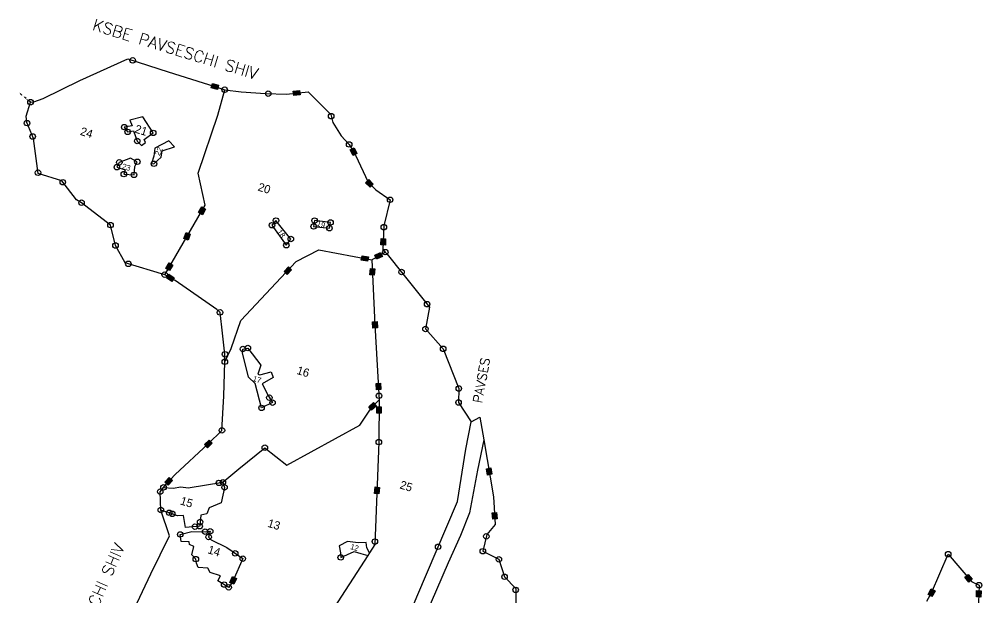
# Model space of a CAD drawing. Header units: metres. Extents: x 317586 to 322617, y 1862238 to 1866178.
# Drawn here: x 320171 to 322368, y 1864857 to 1866178 of the extents above; entities that cross this region are included whole.
import ezdxf

# ---------------------------------------------------------------- set-up
doc = ezdxf.new("R2010")
doc.units = ezdxf.units.M
doc.linetypes.add('DIVIDE', pattern=[1.25, 0.5, -0.25, 0, -0.25, 0, -0.25])
for name, color, linetype in [('OFF', 1, 'Continuous'), ('POLY_PARCEL', 6, 'Continuous'), ('POLY_WATER', 4, 'Continuous'), ('TEXT_MAPOUT', 7, 'Continuous'), ('TEXT_PARCEL', 7, 'Continuous'), ('V_BOUND_LINE', 7, 'Continuous'), ('V_DIVIDE_LINE', 7, 'DIVIDE')]:
    doc.layers.add(name, color=color, linetype=linetype)
doc.styles.get("Standard").update_dxf_attribs({"font": 'simplex.shx'})
doc.styles.add('TEXT_MAP', font='')
doc.styles.get('TEXT_MAP').set_extended_font_data('Kruti Dev 050')

msp = doc.modelspace()

# ---------------------------------------------------------------- hatches: boundary and pattern name
for points in [[(320623.3, 1866018.3), (320626, 1866028), (320611.9, 1866031.9), (320609.2, 1866022.1)], [(320812, 1866005.6), (320811, 1866015.7), (320796.4, 1866014.2), (320797.4, 1866004.2)], [(320932.8, 1865866.9), (320941.8, 1865871.5), (320935.1, 1865884.5), (320926.1, 1865879.9)], [(320971.9, 1865794.6), (320979.1, 1865801.7), (320968.8, 1865812.1), (320961.6, 1865804.9)], [(320580.2, 1865737.1), (320588.9, 1865732), (320596.3, 1865744.7), (320587.6, 1865749.8)], [(320546.8, 1865677.5), (320556.3, 1865673.9), (320561.4, 1865687.6), (320552, 1865691.1)], [(320996.5, 1865663.1), (321006.6, 1865662.7), (321007.2, 1865677.3), (320997.1, 1865677.7)], [(320966.1, 1865625.8), (320967.9, 1865635.7), (320953.6, 1865638.4), (320951.7, 1865628.5)], [(320982.4, 1865639.7), (320986.5, 1865630.4), (320999.9, 1865636.3), (320995.8, 1865645.6)], [(320521.7, 1865617.1), (320513, 1865622.2), (320505.6, 1865609.6), (320514.3, 1865604.5)], [(320792.7, 1865606.2), (320785.3, 1865613.1), (320775.3, 1865602.5), (320782.7, 1865595.5)], [(320519.2, 1865579.5), (320524.8, 1865587.9), (320512.6, 1865596.1), (320507, 1865587.6)], [(320971.3, 1865594.8), (320981.4, 1865593.9), (320982.7, 1865608.5), (320972.6, 1865609.4)], [(320978.4, 1865473.2), (320988.5, 1865473.8), (320987.6, 1865488.4), (320977.5, 1865487.8)], [(320995.6, 1865347.5), (320985.5, 1865346.9), (320986.3, 1865332.3), (320996.4, 1865332.9)], [(320968.7, 1865293.7), (320975.2, 1865286), (320986.4, 1865295.5), (320979.8, 1865303.2)], [(320987, 1865279.2), (320997.1, 1865278.9), (320997.4, 1865293.5), (320987.3, 1865293.8)], [(320611.2, 1865210.4), (320604.1, 1865217.5), (320593.7, 1865207.3), (320600.8, 1865200.1)], [(321239.8, 1865137.7), (321249.8, 1865139.4), (321247.3, 1865153.8), (321237.4, 1865152.1)], [(320520.9, 1865125.1), (320513.5, 1865132), (320503.5, 1865121.4), (320510.8, 1865114.4)], [(320981.6, 1865095.8), (320991.7, 1865094.8), (320993.2, 1865109.4), (320983.1, 1865110.4)], [(321251.6, 1865037), (321261.6, 1865037.6), (321260.7, 1865052.2), (321250.6, 1865051.5)], [(322338.6, 1864893.2), (322346.3, 1864899.7), (322336.9, 1864910.9), (322329.1, 1864904.4)], [(320666.7, 1864901.7), (320657.5, 1864905.8), (320651.6, 1864892.5), (320660.8, 1864888.4)], [(322245.4, 1864865.1), (322254.3, 1864860.2), (322261.3, 1864873), (322252.5, 1864877.9)], [(322355.6, 1864859.3), (322365.7, 1864858.9), (322366.3, 1864873.5), (322356.2, 1864873.9)]]:
    msp.add_hatch(color=256).paths.add_polyline_path(points)

# ---------------------------------------------------------------- linework, layer by layer
for points in [[(320611.9, 1866031.9), (320626, 1866028), (320623.3, 1866018.3), (320609.2, 1866022.1)], [(320796.4, 1866014.2), (320811, 1866015.7), (320812, 1866005.6), (320797.4, 1866004.2)], [(320935.1, 1865884.5), (320941.8, 1865871.5), (320932.8, 1865866.9), (320926.1, 1865879.9)], [(320968.8, 1865812.1), (320979.1, 1865801.7), (320971.9, 1865794.6), (320961.6, 1865804.9)], [(320596.3, 1865744.7), (320588.9, 1865732), (320580.2, 1865737.1), (320587.6, 1865749.8)], [(320561.4, 1865687.6), (320556.3, 1865673.9), (320546.8, 1865677.5), (320552, 1865691.1)], [(321007.2, 1865677.3), (321006.6, 1865662.7), (320996.5, 1865663.1), (320997.1, 1865677.7)], [(320953.6, 1865638.4), (320967.9, 1865635.7), (320966.1, 1865625.8), (320951.7, 1865628.5)], [(320999.9, 1865636.3), (320986.5, 1865630.4), (320982.4, 1865639.7), (320995.8, 1865645.6)], [(320505.6, 1865609.6), (320513, 1865622.2), (320521.7, 1865617.1), (320514.3, 1865604.5)], [(320775.3, 1865602.5), (320785.3, 1865613.1), (320792.7, 1865606.2), (320782.7, 1865595.5)], [(320512.6, 1865596.1), (320524.8, 1865587.9), (320519.2, 1865579.5), (320507, 1865587.6)], [(320982.7, 1865608.5), (320981.4, 1865593.9), (320971.3, 1865594.8), (320972.6, 1865609.4)], [(320987.6, 1865488.4), (320988.5, 1865473.8), (320978.4, 1865473.2), (320977.5, 1865487.8)], [(320986.3, 1865332.3), (320985.5, 1865346.9), (320995.6, 1865347.5), (320996.4, 1865332.9)], [(320986.4, 1865295.5), (320975.2, 1865286), (320968.7, 1865293.7), (320979.8, 1865303.2)], [(320997.4, 1865293.5), (320997.1, 1865278.9), (320987, 1865279.2), (320987.3, 1865293.8)], [(320593.7, 1865207.3), (320604.1, 1865217.5), (320611.2, 1865210.4), (320600.8, 1865200.1)], [(321247.3, 1865153.8), (321249.8, 1865139.4), (321239.8, 1865137.7), (321237.4, 1865152.1)], [(320503.5, 1865121.4), (320513.5, 1865132), (320520.9, 1865125.1), (320510.8, 1865114.4)], [(320993.2, 1865109.4), (320991.7, 1865094.8), (320981.6, 1865095.8), (320983.1, 1865110.4)], [(321260.7, 1865052.2), (321261.6, 1865037.6), (321251.6, 1865037), (321250.6, 1865051.5)], [(322336.9, 1864910.9), (322346.3, 1864899.7), (322338.6, 1864893.2), (322329.1, 1864904.4)], [(320651.6, 1864892.5), (320657.5, 1864905.8), (320666.7, 1864901.7), (320660.8, 1864888.4)], [(322261.3, 1864873), (322254.3, 1864860.2), (322245.4, 1864865.1), (322252.5, 1864877.9)], [(322366.3, 1864873.5), (322365.7, 1864858.9), (322355.6, 1864859.3), (322356.2, 1864873.9)]]:
    msp.add_lwpolyline(points, close=True)
for centre in [(320430, 1866084.4), (320639.9, 1866017.4), (320739.3, 1866008.5), (320196.7, 1865989), (320882.9, 1865957), (320188.7, 1865941.2), (320410.6, 1865932.1), (320418.4, 1865921.2), (320476.6, 1865918.9), (320201.7, 1865910.6), (320440.2, 1865900.3), (320924, 1865892.5), (320399.3, 1865851.6), (320440.5, 1865852.9), (320478.4, 1865848.4), (320213.8, 1865827.9), (320393.9, 1865840.6), (320409.7, 1865824.7), (320270.3, 1865806.2), (320433, 1865822.9), (320313.2, 1865759.4), (321017.5, 1865766.2), (320757, 1865718.6), (320845.1, 1865718.6), (320881.5, 1865714.4), (320379.3, 1865708.3), (320747.9, 1865708), (320843, 1865705.3), (320879, 1865701.3), (321003.2, 1865703.6), (320790.9, 1865676.5), (320390.7, 1865661.7), (320780.6, 1865662.3), (321006.5, 1865646.7), (320420, 1865619.9), (320503, 1865595.1), (321043.6, 1865601.1), (321101.9, 1865527.8), (320629.3, 1865509), (321098.2, 1865471.2), (320640.6, 1865413.4), (320681.5, 1865425.3), (320692.8, 1865427.7), (321138.6, 1865425.8), (320640.2, 1865396.2), (320992.2, 1865318.6), (321174.2, 1865335.2), (320741.9, 1865314.4), (320749.2, 1865302.9), (321173.7, 1865303.2), (320724.1, 1865290.9), (320633.6, 1865239.6), (320991.8, 1865212.9), (320731.5, 1865200.1), (320635.8, 1865121.1), (320492.8, 1865099.6), (320500.3, 1865109.4), (320626.9, 1865119.7), (320639.6, 1865109.5), (320494.2, 1865057.7), (320513.3, 1865051.4), (320520.1, 1865049.1), (320572.1, 1865019.7), (320582.8, 1865020.7), (320583.8, 1865030.4), (320538.4, 1865002), (320595.2, 1865008.3), (320603.2, 1864996.1), (320606.8, 1865009.2), (321237, 1864997.8), (320982.8, 1864985.7), (321127.1, 1864973.9), (320574, 1864945.7), (320663.9, 1864958.7), (320681.2, 1864946.8), (320904.8, 1864949.5), (321229.1, 1864963.7), (321265.8, 1864945.2), (322291.3, 1864957), (321278.8, 1864905.3), (320638.6, 1864887.5), (320649, 1864881.1), (322361.7, 1864886.2), (321304.1, 1864875.4)]:
    msp.add_circle(centre, 6.26)
at = {"layer": 'OFF'}
msp.add_line((321202.8, 1865258.9), (321222.5, 1865269.9), dxfattribs=at)
at = {"layer": 'POLY_PARCEL'}
for p, q in [((320624.3, 1865959.5), (320639.9, 1866017.4)), ((320452.7, 1865955.3), (320423.5, 1865948.3)), ((320423.5, 1865948.3), (320428.5, 1865935.1)), ((320476.6, 1865918.9), (320452.7, 1865955.3)), ((320579.3, 1865826.7), (320624.3, 1865959.5)), ((320428.5, 1865935.1), (320410.6, 1865932.1)), ((320410.6, 1865932.1), (320418.4, 1865921.2)), ((320418.4, 1865921.2), (320431.9, 1865923.5)), ((320431.9, 1865923.5), (320440.2, 1865900.3)), ((320456, 1865903.4), (320476.6, 1865918.9)), ((320440.2, 1865900.3), (320450.4, 1865890.3)), ((320450.4, 1865890.3), (320459.2, 1865896.6)), ((320459.2, 1865896.6), (320456, 1865903.4)), ((320512.4, 1865900.6), (320480.7, 1865883.7)), ((320525.7, 1865887), (320512.4, 1865900.6)), ((320480.7, 1865883.7), (320478.5, 1865865.9)), ((320494.6, 1865863.1), (320497.5, 1865878.1)), ((320497.5, 1865878.1), (320525.7, 1865887)), ((320424.6, 1865861.4), (320399.3, 1865851.6)), ((320440.5, 1865852.9), (320424.6, 1865861.4)), ((320434.6, 1865842), (320440.5, 1865852.9)), ((320478.5, 1865865.9), (320472.7, 1865848.6)), ((320478.4, 1865848.4), (320494.6, 1865863.1)), ((320399.3, 1865851.6), (320393.9, 1865840.6)), ((320393.9, 1865840.6), (320412.8, 1865834.8)), ((320412.8, 1865834.8), (320409.7, 1865824.7)), ((320433, 1865822.9), (320434.6, 1865842)), ((320472.7, 1865848.6), (320478.4, 1865848.4)), ((320409.7, 1865824.7), (320433, 1865822.9)), ((320595.7, 1865753.5), (320579.3, 1865826.7)), ((320503, 1865595.1), (320595.7, 1865753.5)), ((320757, 1865718.6), (320747.9, 1865708)), ((320747.9, 1865708), (320780.6, 1865662.3)), ((320790.9, 1865676.5), (320757, 1865718.6)), ((320845.1, 1865718.6), (320843, 1865705.3)), ((320843, 1865705.3), (320879, 1865701.3)), ((320881.5, 1865714.4), (320845.1, 1865718.6)), ((320879, 1865701.3), (320881.5, 1865714.4)), ((320780.6, 1865662.3), (320790.9, 1865676.5)), ((320803.4, 1865625), (320854.7, 1865651.6)), ((320854.7, 1865651.6), (320975.6, 1865629.2)), ((320975.6, 1865629.2), (321006.5, 1865646.7)), ((320676.9, 1865490.3), (320803.4, 1865625)), ((320975.6, 1865629.2), (320983, 1865480.8)), ((320655, 1865426.4), (320676.9, 1865490.3)), ((320983, 1865480.8), (320992.7, 1865309.1)), ((320640.2, 1865396.2), (320655, 1865426.4)), ((320680.4, 1865416.8), (320681.5, 1865425.3)), ((320694, 1865361.1), (320680.4, 1865416.8)), ((320681.5, 1865425.3), (320692.8, 1865427.7)), ((320692.8, 1865427.7), (320722.1, 1865388.8)), ((320722.1, 1865388.8), (320715.3, 1865368.3)), ((320720.5, 1865366.4), (320745.9, 1865373.4)), ((320745.9, 1865373.4), (320750.9, 1865360.1)), ((320709.5, 1865346.4), (320694, 1865361.1)), ((320715.3, 1865368.3), (320720.5, 1865366.4)), ((320750.9, 1865360.1), (320725.3, 1865346.2)), ((320724.1, 1865290.9), (320709.5, 1865346.4)), ((320725.3, 1865346.2), (320739.6, 1865317.9)), ((320749.2, 1865302.9), (320724.1, 1865290.9)), ((320739.6, 1865317.9), (320749.2, 1865302.9)), ((320975.4, 1865292.5), (320992.7, 1865309.1)), ((320992.7, 1865309.1), (320991.8, 1865212.9)), ((320948.7, 1865251.6), (320975.4, 1865292.5)), ((320781.5, 1865160.1), (320948.7, 1865251.6)), ((320671.9, 1865152.1), (320731.5, 1865200.1)), ((320731.5, 1865200.1), (320781.5, 1865160.1)), ((320991.8, 1865212.9), (320982.5, 1864978.9)), ((320635.8, 1865121.1), (320671.9, 1865152.1)), ((320500.3, 1865109.4), (320522.1, 1865107.9)), ((320522.1, 1865107.9), (320540, 1865110.9)), ((320540, 1865110.9), (320556.7, 1865108.5)), ((320556.7, 1865108.5), (320635.8, 1865121.1)), ((320639.6, 1865109.5), (320631.5, 1865073.8)), ((320635.8, 1865121.1), (320639.6, 1865109.5)), ((320604.6, 1865063), (320599.2, 1865048.9)), ((320631.5, 1865073.8), (320604.6, 1865063)), ((320520.1, 1865049.1), (320494.2, 1865057.7)), ((320532.5, 1865044.7), (320520.1, 1865049.1)), ((320546.2, 1865045), (320532.5, 1865044.7)), ((320550.6, 1865017.7), (320546.2, 1865045)), ((320585.4, 1865045.7), (320582.8, 1865020.7)), ((320599.2, 1865048.9), (320585.4, 1865045.7)), ((320582.8, 1865020.7), (320550.6, 1865017.7)), ((320538.4, 1865002), (320564.8, 1865008.6)), ((320540.3, 1864985.6), (320538.4, 1865002)), ((320564.8, 1865008.6), (320595.2, 1865008.3)), ((320595.2, 1865008.3), (320606.8, 1865009.2)), ((320606.8, 1865009.2), (320603.2, 1864996.1)), ((320603.2, 1864996.1), (320609, 1864989.9)), ((320559.2, 1864985.1), (320540.3, 1864985.6)), ((320559.4, 1864979), (320559.2, 1864985.1)), ((320569.1, 1864974.8), (320559.4, 1864979)), ((320565.2, 1864955.3), (320569.1, 1864974.8)), ((320609, 1864989.9), (320644.6, 1864972.1)), ((320920.3, 1864985.7), (320901.4, 1864975.7)), ((320901.4, 1864975.7), (320904.3, 1864959.8)), ((320944.3, 1864982.9), (320920.3, 1864985.7)), ((320962.7, 1864983.4), (320944.3, 1864982.9)), ((320964, 1864971.6), (320962.7, 1864983.4)), ((320982.5, 1864978.9), (320970.2, 1864959.8)), ((320574, 1864945.7), (320565.2, 1864955.3)), ((320644.6, 1864972.1), (320681.2, 1864946.8)), ((320966.5, 1864954), (320881.7, 1864822.1)), ((320904.3, 1864959.8), (320904.8, 1864949.5)), ((320904.8, 1864949.5), (320935.7, 1864962.8)), ((320935.7, 1864962.8), (320950.6, 1864958.3)), ((320950.6, 1864958.3), (320966.5, 1864954)), ((320970.2, 1864959.8), (320964, 1864971.6)), ((320970.2, 1864959.8), (320966.5, 1864954)), ((320575.8, 1864936.7), (320574, 1864945.7)), ((320579.5, 1864926.2), (320575.8, 1864936.7)), ((320681.2, 1864946.8), (320659.1, 1864897.1)), ((320601.4, 1864924.8), (320579.5, 1864926.2)), ((320607, 1864915.4), (320601.4, 1864924.8)), ((320630.1, 1864907.1), (320607, 1864915.4)), ((320624, 1864896.4), (320630.1, 1864907.1)), ((320649, 1864881.1), (320624, 1864896.4)), ((320659.1, 1864897.1), (320649, 1864881.1))]:
    msp.add_line(p, q, dxfattribs=at)
at = {"layer": 'POLY_WATER'}
for p, q in [((321190.6, 1865196.9), (321202.8, 1865258.9)), ((321231.2, 1865218.2), (321216.9, 1865148.6)), ((321171.5, 1865077.1), (321190.6, 1865196.9)), ((321216.9, 1865148.6), (321198.7, 1865051.5)), ((321146.9, 1865020.5), (321171.5, 1865077.1)), ((321198.7, 1865051.5), (321178.2, 1864999.5)), ((321078.4, 1864859.2), (321146.9, 1865020.5)), ((321178.2, 1864999.5), (321150.2, 1864937.2)), ((321150.2, 1864937.2), (321096.5, 1864813.6)), ((321065.3, 1864828.5), (321078.4, 1864859.2))]:
    msp.add_line(p, q, dxfattribs=at)
at = {"layer": 'V_BOUND_LINE'}
for p, q in [((320308.9, 1866038.7), (320419.1, 1866088)), ((320419.1, 1866088), (320510.6, 1866058.2)), ((320510.6, 1866058.2), (320617.6, 1866025.1)), ((320225.5, 1865997.3), (320308.9, 1866038.7)), ((320617.6, 1866025.1), (320639.9, 1866017.4)), ((320639.9, 1866017.4), (320677.9, 1866013)), ((320677.9, 1866013), (320732.9, 1866008.7)), ((320732.9, 1866008.7), (320780.7, 1866007.6)), ((320780.7, 1866007.6), (320830.7, 1866012.5)), ((320830.7, 1866012.5), (320881.9, 1865960.9)), ((320186.6, 1865956.7), (320196.7, 1865989)), ((320196.7, 1865989), (320204.5, 1865989.8)), ((320204.5, 1865989.8), (320225.5, 1865997.3)), ((320188, 1865942.9), (320186.6, 1865956.7)), ((320203.7, 1865905.7), (320188, 1865942.9)), ((320881.9, 1865960.9), (320886.8, 1865942.6)), ((320886.8, 1865942.6), (320905.9, 1865912.4)), ((320214.1, 1865825.9), (320203.7, 1865905.7)), ((320905.9, 1865912.4), (320924, 1865892.5)), ((320924, 1865892.5), (320938.4, 1865868.3)), ((320938.4, 1865868.3), (320967.3, 1865806.4)), ((320267.8, 1865809.3), (320214.1, 1865825.9)), ((320301.8, 1865766.1), (320267.8, 1865809.3)), ((320967.3, 1865806.4), (320985, 1865788.5)), ((320985, 1865788.5), (321017.5, 1865766.2)), ((320313.2, 1865759.4), (320301.8, 1865766.1)), ((321017.5, 1865766.2), (321003.3, 1865706.7)), ((320379.3, 1865708.3), (320313.2, 1865759.4)), ((320390.7, 1865661.7), (320379.3, 1865708.3)), ((321003.3, 1865706.7), (321001.2, 1865652.5)), ((320413.1, 1865622), (320390.7, 1865661.7)), ((321001.2, 1865652.5), (321006.5, 1865646.7)), ((321006.5, 1865646.7), (321010.9, 1865641.9)), ((321010.9, 1865641.9), (321046.9, 1865596.8)), ((320503, 1865595.1), (320413.1, 1865622)), ((320526.5, 1865581.8), (320503, 1865595.1)), ((321046.9, 1865596.8), (321107.1, 1865521.2)), ((320621.6, 1865515.8), (320526.5, 1865581.8)), ((320629.3, 1865509), (320621.6, 1865515.8)), ((320635, 1865461.2), (320629.3, 1865509)), ((321107.1, 1865521.2), (321098.2, 1865471.2)), ((320640.6, 1865413.4), (320635, 1865461.2)), ((321098.2, 1865471.2), (321138.6, 1865425.8)), ((320640.2, 1865396.2), (320640.6, 1865413.4)), ((321138.6, 1865425.8), (321174.2, 1865335.2)), ((320638.3, 1865317.6), (320640.2, 1865396.2)), ((321174.2, 1865335.2), (321173.7, 1865303.2)), ((320633.6, 1865239.6), (320638.3, 1865317.6)), ((321173.7, 1865303.2), (321202.8, 1865258.9)), ((321222.5, 1865269.9), (321231.2, 1865218.2)), ((320602.5, 1865208.8), (320633.6, 1865239.6)), ((321231.2, 1865218.2), (321253.4, 1865088.2)), ((320526.6, 1865138.5), (320602.5, 1865208.8)), ((320505.4, 1865116), (320526.6, 1865138.5)), ((320492.8, 1865099.6), (320500.3, 1865109.4)), ((320500.3, 1865109.4), (320505.4, 1865116)), ((320494.2, 1865057.7), (320492.8, 1865099.6)), ((321253.4, 1865088.2), (321257.4, 1865025)), ((320514.2, 1864998.5), (320494.2, 1865057.7)), ((321257.4, 1865025), (321238, 1865002)), ((320471, 1864911.9), (320514.2, 1864998.5)), ((321238, 1865002), (321229.1, 1864963.7)), ((321229.1, 1864963.7), (321265.8, 1864945.2)), ((322253.4, 1864869), (322291.3, 1864957)), ((322291.3, 1864957), (322344.2, 1864894.4)), ((321265.8, 1864945.2), (321278.8, 1864905.3)), ((320433, 1864831.1), (320471, 1864911.9)), ((321278.8, 1864905.3), (321304.2, 1864878.8)), ((322344.2, 1864894.4), (322361.7, 1864886.2)), ((322361.7, 1864886.2), (322358.3, 1864797.7)), ((321304.2, 1864878.8), (321303.4, 1864767.8)), ((322242.7, 1864849.7), (322253.4, 1864869))]:
    msp.add_line(p, q, dxfattribs=at)
at = {"layer": 'V_DIVIDE_LINE', "ltscale": 10}
msp.add_line((320196.7, 1865989), (320171, 1866010.5), dxfattribs=at)

# ---------------------------------------------------------------- texts
at = {"layer": 'TEXT_MAPOUT'}
for s, height, rotation, p in [('KSBE PAVSESCHI SHIV', 26.263, 343.0555, (320336.4, 1866154.6)), ('PAVSES', 21.01, 79.7284, (321227.1, 1865300.6)), ('VADA GAVDEGURYACHI SHIV', 26.263, 66.0961, (320219.6, 1864538.9))]:
    msp.add_text(s, height=height, rotation=rotation, dxfattribs=at).set_placement(p)
at = {"layer": 'TEXT_PARCEL', "style": 'TEXT_MAP'}
for s, height, rotation, p in [('24', 18.91, 343.0555, (320308.6, 1865914.6)), ('21', 18.91, 343.0555, (320433.1, 1865920)), ('22', 12.61, 65.4568, (320491.2, 1865865.6)), ('23', 12.61, 343.0555, (320404.7, 1865837.3)), ('20', 18.91, 343.0555, (320714.1, 1865787.5)), ('19', 12.61, 343.0555, (320849.1, 1865706.8)), ('18', 12.61, 304.8232, (320758.6, 1865693)), ('16', 18.91, 343.0555, (320802.8, 1865368.8)), ('17', 12.61, 343.0555, (320703, 1865352.6)), ('25', 18.91, 343.0555, (321038.2, 1865107.4)), ('15', 18.91, 343.0555, (320536.9, 1865070.9)), ('13', 18.91, 343.0555, (320736.3, 1865019.8)), ('14', 18.91, 343.0555, (320599.7, 1864959.4)), ('12', 12.61, 343.0555, (320925.6, 1864968.9))]:
    msp.add_text(s, height=height, rotation=rotation, dxfattribs=at).set_placement(p)

doc.saveas('drawing.dxf')
